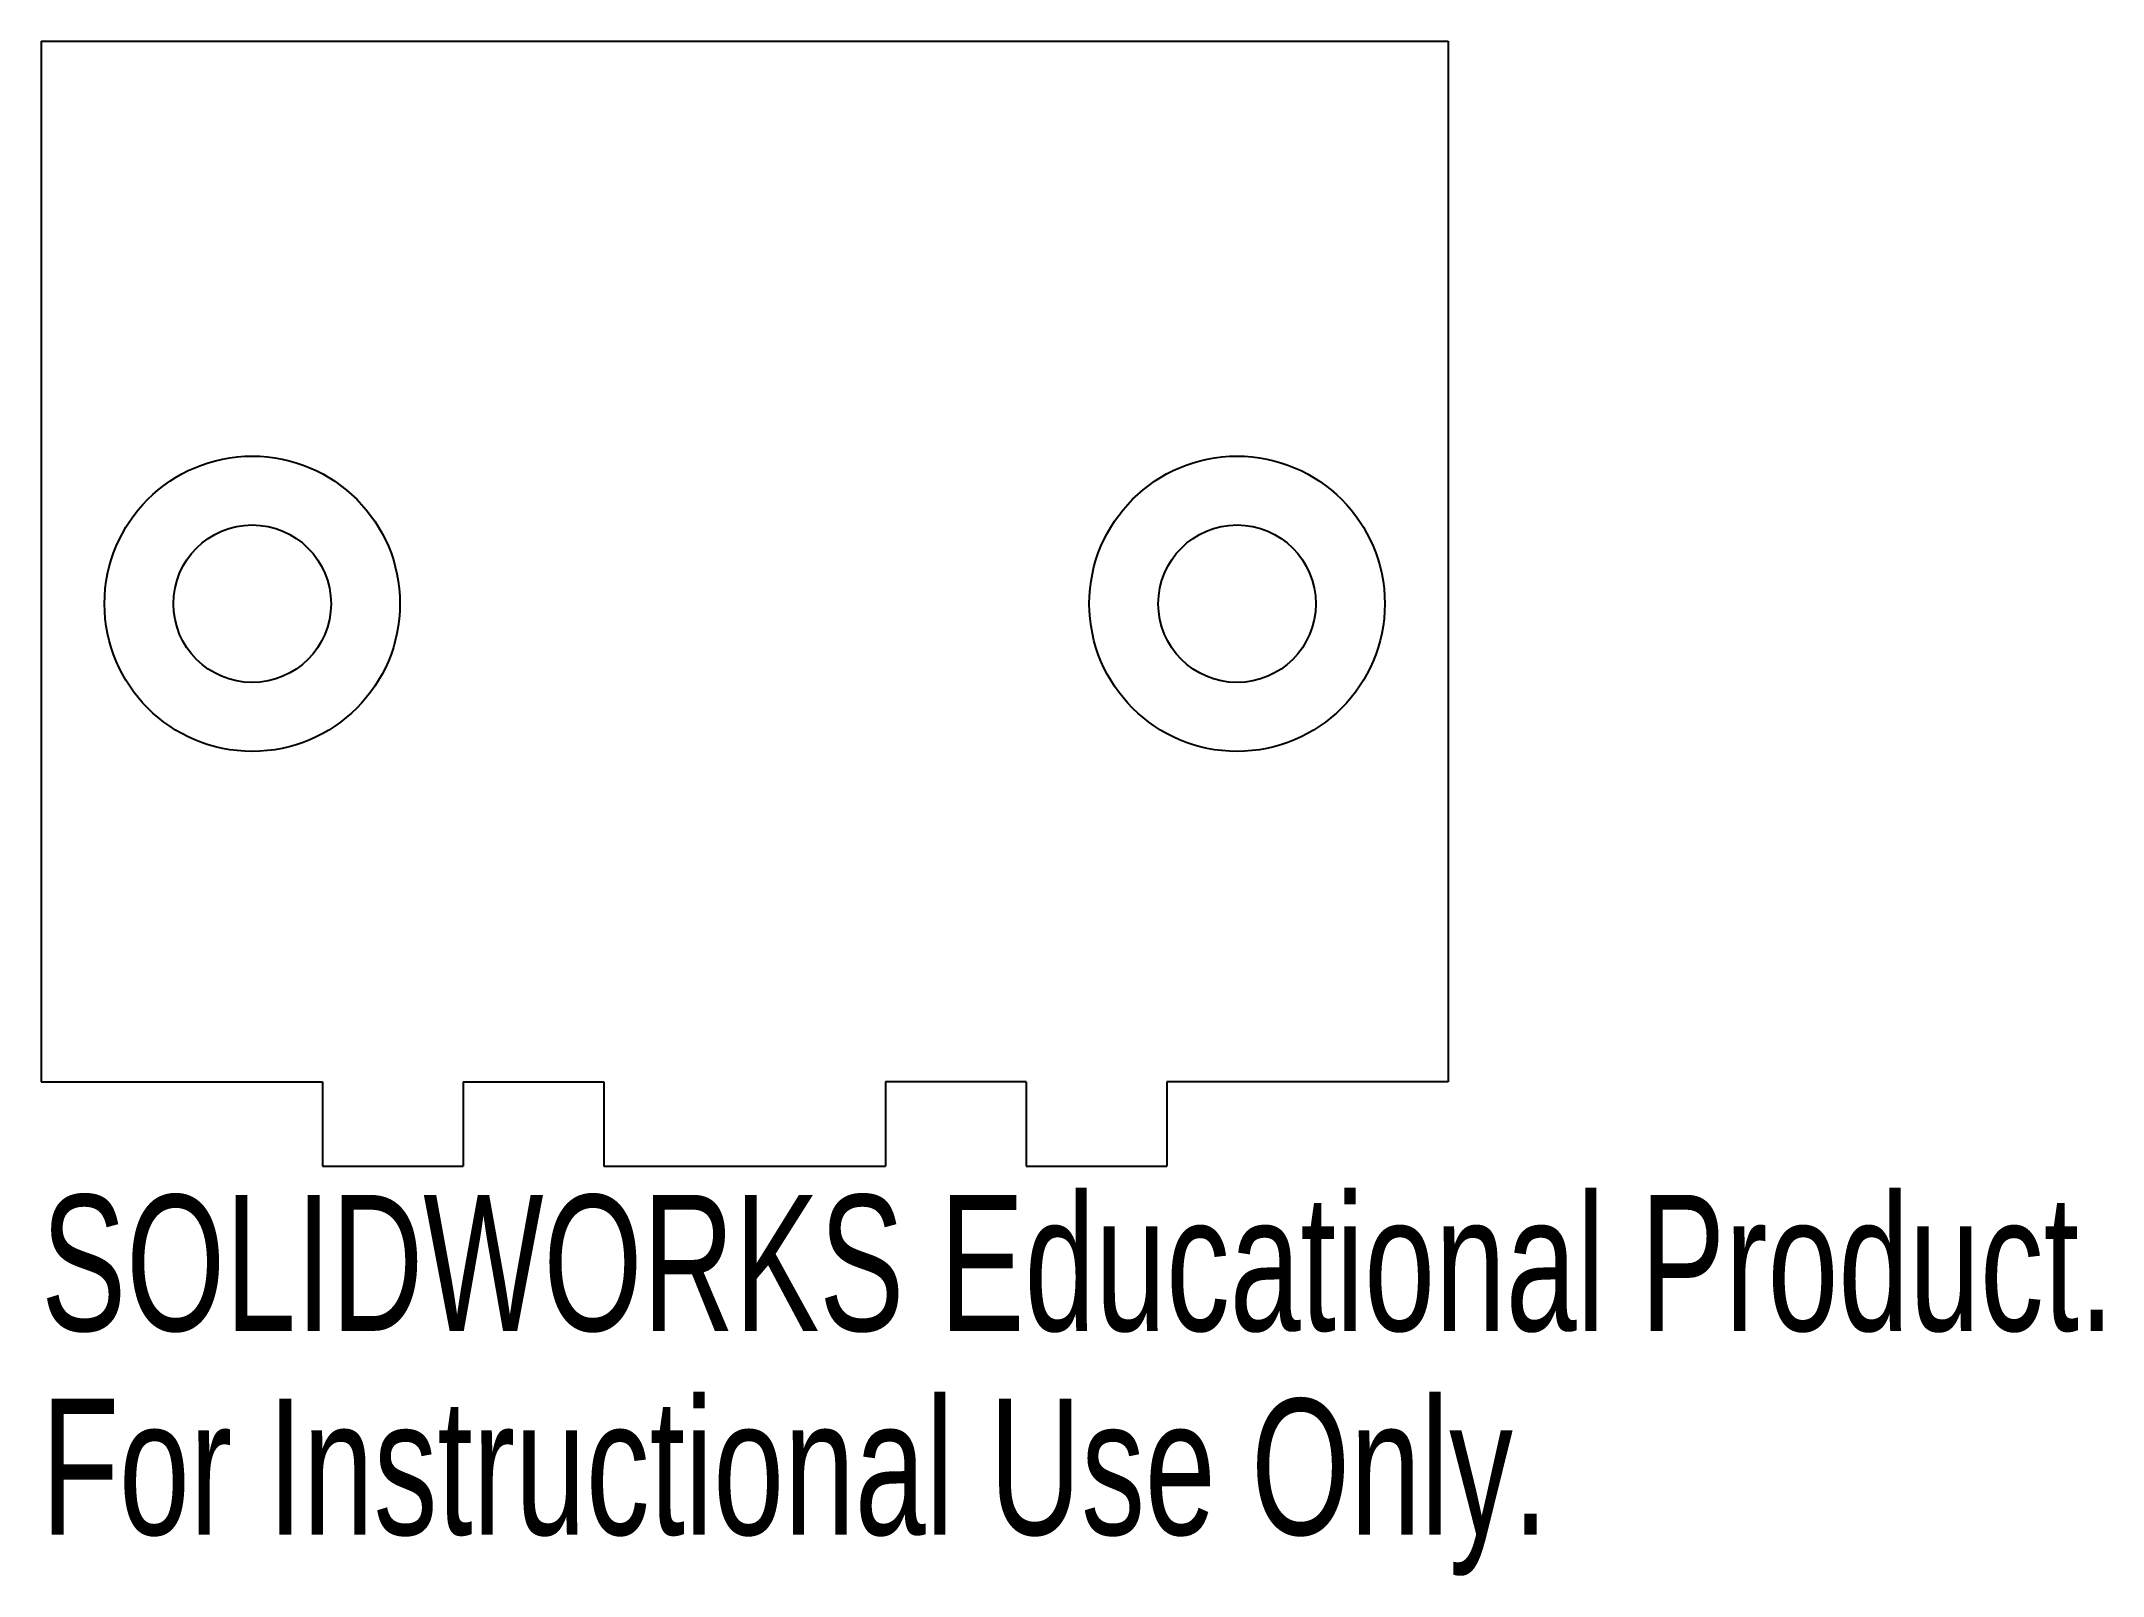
# Model space of a CAD drawing. Header units: millimetres. Extents: x -25 to 48.3, y -34.6 to 20.
import ezdxf

# ---------------------------------------------------------------- set-up
doc = ezdxf.new("R2010")
doc.units = ezdxf.units.MM
doc.styles.add('SLDTEXTSTYLE0', font='TXT', dxfattribs={"width": 0.7})

msp = doc.modelspace()

# ---------------------------------------------------------------- linework, layer by layer
at = {"color": 7, "linetype": 'Continuous', "lineweight": 25}
for p, q in [((-25, 20), (-25, -17)), ((-25, 20), (25, 20)), ((25, 20), (25, -17)), ((-25, -17), (-15, -17)), ((-15, -17), (-15, -20)), ((-10, -17), (-5, -17)), ((-10, -17), (-10, -20)), ((-5, -17), (-5, -20)), ((10, -17), (5, -17)), ((5, -17), (5, -20)), ((10, -17), (10, -20)), ((25, -17), (15, -17)), ((15, -17), (15, -20)), ((-15, -20), (-10, -20)), ((-5, -20), (5, -20)), ((10, -20), (15, -20))]:
    msp.add_line(p, q, dxfattribs=at)
for centre, radius in [((-17.5, 0), 5.25), ((17.5, 0), 5.25), ((-17.5, 0), 2.8), ((17.5, 0), 2.8)]:
    msp.add_circle(centre, radius, dxfattribs=at)

# ---------------------------------------------------------------- texts
at = {"color": 7, "linetype": 'Continuous', "char_height": 4.83362, "attachment_point": 1, "style": 'SLDTEXTSTYLE0'}
for s, insert in [('SOLIDWORKS Educational Product.', (-25, -21.02)), ('For Instructional Use Only.', (-25, -28.27))]:
    msp.add_mtext(s, dxfattribs=dict(at, insert=insert))

doc.saveas('drawing.dxf')
